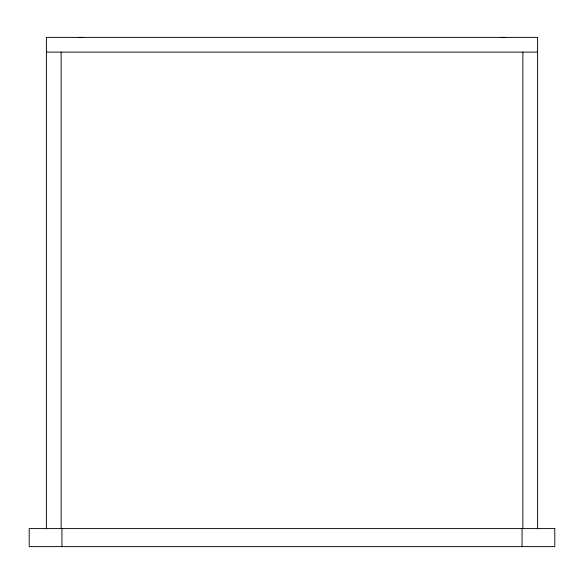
<?xml version="1.0" encoding="UTF-8"?>
<svg xmlns="http://www.w3.org/2000/svg" width="584" height="584" viewBox="0 0 584 584"><rect width="100%" height="100%" fill="white"/><g stroke="black" fill="none" stroke-linecap="round" stroke-linejoin="round"><path stroke-width="0.88" d="M46.391 52.122L537.609 52.122M537.609 528.6L537.609 37.383L46.391 37.383L46.391 528.6M522.87 52.122L522.87 528.6M522.052 528.6L522.052 546.617M61.948 528.6L61.948 546.617M61.13 52.122L61.13 528.6M78.219 37.486A32.748 32.748 0 0 1 83.337 37.486M500.663 37.486A32.748 32.748 0 0 1 505.781 37.486M554.8 528.6L29.2 528.6L29.2 546.617L554.8 546.617L554.8 528.6"/></g></svg>
